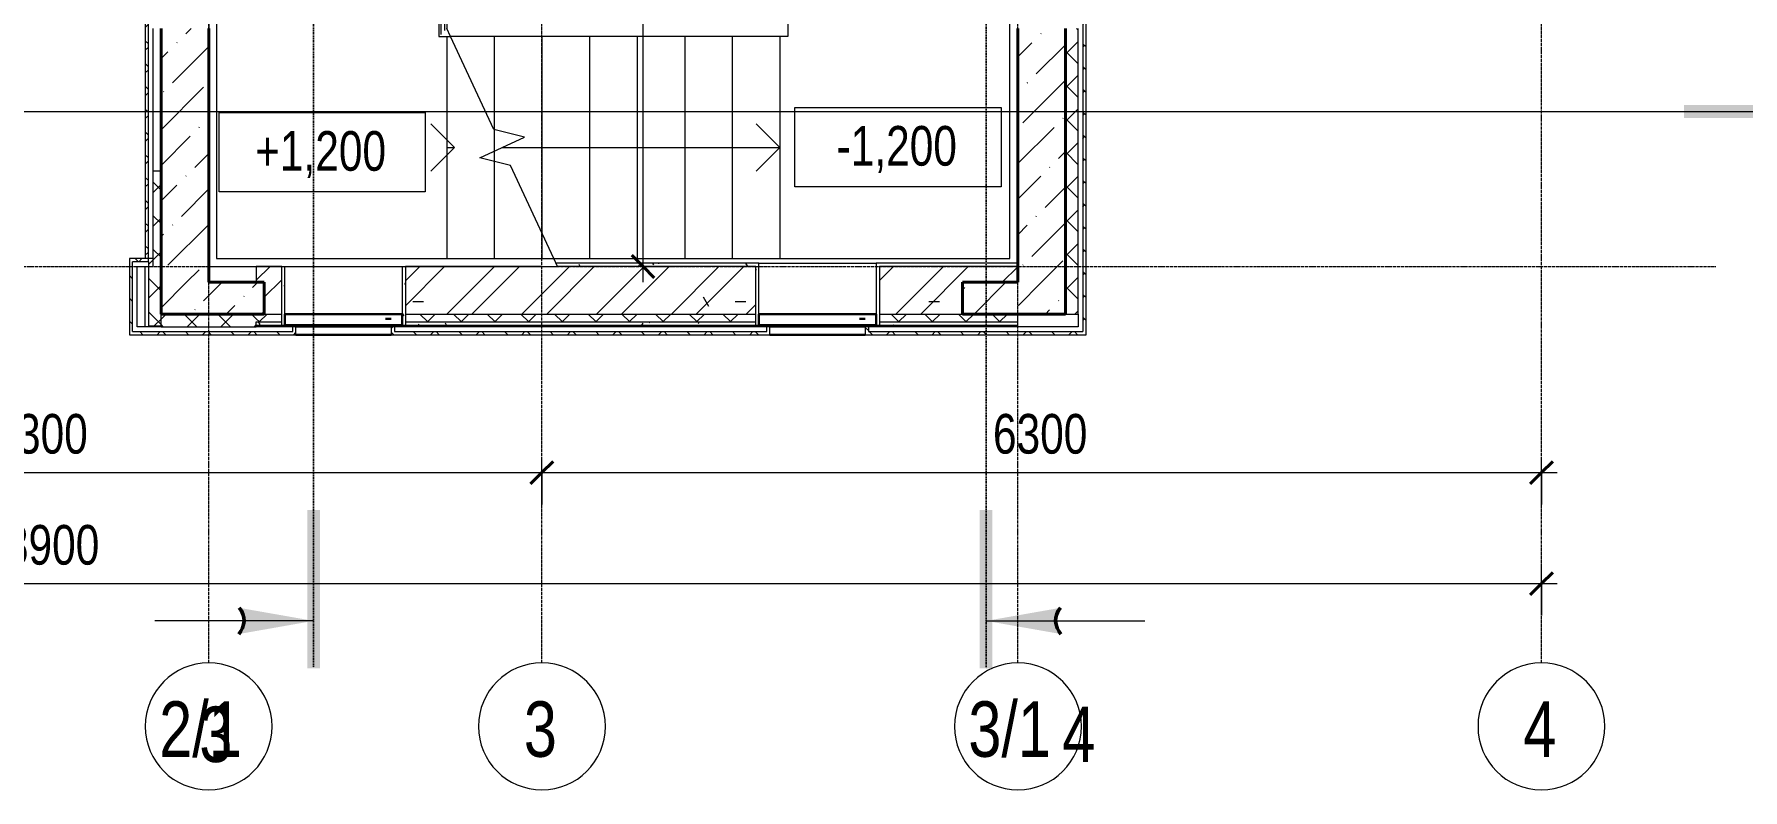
# Model space of a CAD drawing. Header units: millimetres. Extents: x -4800 to 3395395, y -34112 to 4253698.
# Drawn here: x 40102 to 50871, y -10800 to -6035 of the extents above; entities that cross this region are included whole.
import ezdxf

# ---------------------------------------------------------------- set-up
doc = ezdxf.new("R2010")
doc.units = ezdxf.units.MM
for name, pattern in [('ADSK_Линия разреза', [20, 0, -10, 0, -10]), ('ADSK_Линия сетки', [25, 20, -2.5, 0, -2.5]), ('ADSK_Невидимые', [5, 3, -2])]:
    doc.linetypes.add(name, pattern=pattern)
for name, color, linetype, lineweight in [('_ Окна', 7, 'Continuous', 30), ('Аннотация', 7, 'Continuous', 20), ('Лестницы', 7, 'Continuous', 18), ('Ограждение', 7, 'Continuous', 18), ('Окна', 7, 'Continuous', 18), ('Оси', 7, 'Continuous', 9), ('Отметки', 7, 'Continuous', 9), ('Размеры', 7, 'Continuous', 9), ('Размеры-100', 7, 'Continuous', 9), ('Разрезы', 7, 'Continuous', 9), ('Стены', 7, 'Continuous', 18), ('Стены наружные', 7, 'Continuous', 18), ('Стены несущие', 7, 'Continuous', 40), ('Стены отделка', 7, 'Continuous', 40), ('Стены перегородки', 7, 'Continuous', 40), ('Стены штриховка', 7, 'Continuous', 40), ('Стрелки вверх', 7, 'Continuous', 18)]:
    doc.layers.add(name, color=color, linetype=linetype, lineweight=lineweight)
doc.styles.add('Century Gothic', font='GOTHIC.TTF', dxfattribs={"width": 0.8, "height": 350})
doc.styles.add('Century Gothic_1', font='GOTHIC.TTF', dxfattribs={"width": 0.8, "height": 250})
doc.dimstyles.new('SK_Основной_2_5', dxfattribs={"dimscale": 304.8, "dimtxt": 261.042067, "dimasz": 0.463911, "dimexe": 0.328084, "dimexo": 0.984252, "dimgap": 0.164042, "dimtad": 1, "dimdec": 3, "dimrnd": 0.001, "dimdsep": 46, "dimtxsty": 'Century Gothic_1', "dimblk1": 'OBLIQUE', "dimblk2": 'OBLIQUE', "dimsah": 1, "dimcen": 0.09, "dimdle": 0.328084, "dimazin": 2, "dimtfac": 1, "dimtdec": 4, "dimtix": 1, "dimtmove": 0, "dimatfit": 3, "dimfxl": 1, "dimtvp": 1, "dimtolj": 1, "dimtzin": 0, "dimlwd": 20, "dimlwe": 20, "dimarcsym": 2})
pattern_1 = [(45, (30702.1, 0), (84.1895, 308.696), [396.875, -79.375, 3.353, -76.022])]
pattern_2 = [(45, (30702.1, 0), (-106.066, 106.066), []), (135, (30702.1, 0), (-106.066, -106.066), [])]
pattern_3 = [(45, (30702.1, 0), (0, 143.6841), [304.8, -101.6]), (135, (30773.95, 71.84), (1e-14, 143.6841), [304.8, -101.6])]
pattern_4 = [(0, (30702.1, 0), (406.4, 101.6), [33.528, -271.272, 33.528, -271.272, -1625.6]), (0, (30702.1, 0), (406.4, 101.6), [-609.6, 33.528, -576.072, 33.528, -271.272, -711.2]), (0, (30702.1, 0), (406.4, 101.6), [-1524, 33.528, -169.672, 33.528, -474.472]), (120, (30854.5, 50.8), (-291.1882, 301.1527), [33.528, -271.272, 33.528, -271.272, -1625.6]), (120, (30854.5, 50.8), (-291.1882, 301.1527), [-609.6, 33.528, -576.072, 33.528, -271.272, -711.2]), (120, (30854.5, 50.8), (-291.1882, 301.1527), [-1524, 33.528, -169.672, 33.528, -474.472]), (240, (30905.3, 254), (-115.2118, -402.7527), [33.528, -271.272, 33.528, -271.272, -1625.6]), (240, (30905.3, 254), (-115.2118, -402.7527), [-609.6, 33.528, -576.072, 33.528, -271.272, -711.2]), (240, (30905.3, 254), (-115.2118, -402.7527), [-1524, 33.528, -169.672, 33.528, -474.472])]

# ---------------------------------------------------------------- blocks, each defined once
blk = doc.blocks.new('AC_Окно_1Створка - 700х1760h-1058432-ПД_КР_О_ПЭ_01 Этаж')
at = {"layer": '_ Окна', "color": 5, "true_color": 0x0000ff}
for p, q in [((-408.1, 195), (331.9, 195)), ((-408.1, 195), (-408.1, 125)), ((-408.1, 195), (-373.1, 195)), ((-408.1, 125), (331.9, 125)), ((-408.1, 125), (-373.1, 125)), ((-388.1, 195), (-308.1, 195)), ((-388.1, 195), (311.9, 195)), ((-308.1, 125), (-388.1, 125)), ((-388.1, 125), (311.9, 125)), ((311.9, 195), (231.9, 195)), ((231.9, 125), (311.9, 125)), ((331.9, 195), (296.9, 195)), ((331.9, 125), (296.9, 125)), ((331.9, 195), (331.9, 125))]:
    blk.add_line(p, q, dxfattribs=at)
blk = doc.blocks.new('AC_Окно_1Створка - 700х2960h-1057854-ПД_КР_О_ПЭ_01 Этаж')
at = {"layer": '_ Окна', "color": 5, "true_color": 0x0000ff}
for p, q in [((-408.1, 195), (331.9, 195)), ((-408.1, 195), (-408.1, 125)), ((-408.1, 195), (-373.1, 195)), ((-408.1, 125), (331.9, 125)), ((-408.1, 125), (-373.1, 125)), ((-388.1, 195), (-308.1, 195)), ((-388.1, 195), (311.9, 195)), ((-308.1, 125), (-388.1, 125)), ((-388.1, 125), (311.9, 125)), ((311.9, 195), (231.9, 195)), ((231.9, 125), (311.9, 125)), ((331.9, 195), (296.9, 195)), ((331.9, 125), (296.9, 125)), ((331.9, 195), (331.9, 125))]:
    blk.add_line(p, q, dxfattribs=at)
blk = doc.blocks.new('SK_Окно_Отделка - 20-909405-ПД_КР_О_ПЭ_01 Этаж')
at = {"layer": '_ Окна', "color": 5, "true_color": 0x0000ff}
for p, q in [((-338.1, 25), (261.9, 25)), ((-338.1, 25), (-303.1, 25)), ((261.9, 25), (226.9, 25)), ((-338.1, -75), (-303.1, -75))]:
    blk.add_line(p, q, dxfattribs=at)
at = {"layer": 'Окна', "linetype": 'ADSK_Невидимые'}
blk.add_line((-338.1, 25), (261.9, 25), dxfattribs=at)
blk = doc.blocks.new('SK_Окно_Отделка - 20-909402-ПД_КР_О_ПЭ_01 Этаж')
at = {"layer": '_ Окна', "color": 5, "true_color": 0x0000ff}
for p, q in [((-338.1, 25), (261.9, 25)), ((-338.1, 25), (-303.1, 25)), ((261.9, 25), (226.9, 25)), ((-338.1, -75), (-303.1, -75))]:
    blk.add_line(p, q, dxfattribs=at)
at = {"layer": 'Окна', "linetype": 'ADSK_Невидимые'}
blk.add_line((-338.1, 25), (261.9, 25), dxfattribs=at)
blk = doc.blocks.new('Ограждение - Ограждение-1145488-ПД_КР_О_ПЭ_01 Этаж')
at = {"layer": 'Ограждение'}
for p, q in [((10520, -3900), (10550, -3900)), ((10550, -3900), (10550, -6000)), ((10500, -4300), (10500, -6000)), ((10500, -6000), (10500, -7500)), ((10550, -6000), (10550, -7450)), ((10500, -7500), (11700, -7500)), ((10550, -7450), (11700, -7450)), ((11700, -7450), (12000, -7450)), ((11700, -7500), (12000, -7500)), ((12000, -7450), (12676, -7450)), ((12000, -7500), (12699, -7500)), ((12699, -7500), (12676, -7450)), ((12699, -7500), (12676, -7450)), ((12699, -7500), (12676, -7450)), ((12699, -7500), (12676, -7450))]:
    blk.add_line(p, q, dxfattribs=at)
blk = doc.blocks.new('Ограждение - Ограждение-1145492-ПД_КР_О_ПЭ_01 Этаж')
at = {"layer": 'Ограждение'}
for p, q in [((11950, -3850), (11950, -3900)), ((13960, -3850), (11950, -3850)), ((11950, -3900), (11950, -6050)), ((11962, -3900), (11962, -6038)), ((11962, -3900), (11962, -6038)), ((11962, -3900), (11962, -6038)), ((11987, -3900), (11987, -6013)), ((11987, -3900), (11987, -6013)), ((11987, -3900), (11987, -6013)), ((12000, -3900), (12000, -6000)), ((12000, -3900), (12000, -3900)), ((13960, -3900), (12000, -3900)), ((12024, -6050), (12000, -6000)), ((12024, -6050), (12000, -6000)), ((12024, -6050), (12000, -6000)), ((12024, -6050), (12000, -6000)), ((12000, -6000), (12000, -6000)), ((11950, -6050), (12024, -6050))]:
    blk.add_line(p, q, dxfattribs=at)
blk = doc.blocks.new('Ограждение - 25-1145417-ПД_КР_О_ПЭ_01 Этаж')
at = {"layer": 'Ограждение'}
for p, q in [((-5.4, 12.5), (12.5, 12.5)), ((12.5, 12.5), (12.5, 11.6))]:
    blk.add_line(p, q, dxfattribs=at)
at = {"layer": 'Ограждение', "lineweight": 30}
blk.add_line((12.5, 11.6), (-5.4, 11.6), dxfattribs=at)
blk = doc.blocks.new('Ограждение - Ограждение-1145531-ПД_КР_О_ПЭ_01 Этаж')
at = {"layer": 'Ограждение'}
for p, q in [((14150, -2450), (14150, -3900)), ((15550, -2450), (14150, -2450)), ((15580, -2400), (14400, -2400)), ((15550, -3900), (15550, -2450)), ((14100, -2500), (14100, -3800)), ((15600, -3900), (15600, -2600)), ((14150, -3900), (14150, -6050)), ((15550, -6000), (15550, -3900)), ((15550, -6300), (15550, -6000)), ((15600, -6300), (15600, -6000)), ((14150, -6050), (12024, -6050)), ((15550, -7450), (15550, -6300)), ((15600, -7480), (15600, -6300)), ((12676, -7450), (14100, -7450)), ((14100, -7450), (15550, -7450))]:
    blk.add_line(p, q, dxfattribs=at)
at = {"rotation": 180}
blk.add_blockref('Ограждение - 25-1145417-ПД_КР_О_ПЭ_01 Этаж', (15575, -4950), dxfattribs=at)
blk = doc.blocks.new('Ось сетки - Круг_Ø8 мм-6577-ПД_КР_О_ПЭ_01 Этаж')
at = {"layer": 'Оси', "lineweight": 20}
for start, end in [(360, 180), (180, 360)]:
    blk.add_arc((0, 0), 4, start, end, dxfattribs=at)
blk = doc.blocks.new('Разрез - Номер вида сзади_3_5 мм-64069-ПД_КР_О_ПЭ_01 Этаж')
at = {"layer": 'Разрезы'}
blk.add_hatch(color=256, dxfattribs=at).paths.add_polyline_path([(10, 0.4), (10, -0.4), (0, -0.4), (0, 0.4)], flags=0)
h = blk.add_hatch(color=256, dxfattribs=at)
edge = h.paths.add_edge_path(flags=0)
edge.add_line((2.17, -4.71), (3, 0))
edge.add_line((3, 0), (3.82, -4.67))
edge.add_arc((3.02, -5.62), 1.24, 49.4419, 133.142)
at = {"layer": 'Разрезы', "lineweight": 20}
blk.add_line((3, 0), (3, -10), dxfattribs=at)
at = {"layer": 'Разрезы', "lineweight": 50}
blk.add_arc((3.02, -5.62), 1.24, 49.4419, 133.142, dxfattribs=at)
blk = doc.blocks.new('Разрез - Номер вида спереди_3_5 мм-64067-ПД_КР_О_ПЭ_01 Этаж')
at = {"layer": 'Разрезы'}
blk.add_hatch(color=256, dxfattribs=at).paths.add_polyline_path([(10, 0.4), (10, -0.4), (0, -0.4), (0, 0.4)], flags=0)
h = blk.add_hatch(color=256, dxfattribs=at)
edge = h.paths.add_edge_path(flags=0)
edge.add_line((2.17, -4.71), (3, 0))
edge.add_line((3, 0), (3.82, -4.67))
edge.add_arc((3.02, -5.62), 1.24, 49.4419, 133.142)
at = {"layer": 'Разрезы', "lineweight": 20}
blk.add_line((3, 0), (3, -10), dxfattribs=at)
at = {"layer": 'Разрезы', "lineweight": 50}
blk.add_arc((3.02, -5.62), 1.24, 49.4419, 133.142, dxfattribs=at)
blk = doc.blocks.new('DIMBLOCK28-ПД_КР_О_ПЭ_01 Этаж')
at = {"layer": 'Размеры-100', "lineweight": 20, "transparency": 16777216}
for p, q in [((37002, -9000), (37002, -8700)), ((43302, -9000), (43302, -8700)), ((37002, -8800), (43302, -8800)), ((37002, -8800), (37002, -9000)), ((43302, -8800), (43302, -9000))]:
    blk.add_line(p, q, dxfattribs=at)
at = {"layer": 'Размеры-100', "lineweight": 40, "transparency": 16777216}
for p, q in [((37002, -8800), (36931, -8871)), ((37002, -8800), (37073, -8729)), ((43302, -8800), (43231, -8871)), ((43302, -8800), (43373, -8729))]:
    blk.add_line(p, q, dxfattribs=at)
at = {"layer": 'Размеры-100', "color": 0, "lineweight": 20, "transparency": 16777216, "insert": (39845, -8430), "char_height": 250, "width": 735.89, "attachment_point": 1, "line_spacing_factor": 0.984502, "style": 'Century Gothic_1'}
blk.add_mtext('6300', dxfattribs=at)
blk = doc.blocks.new('_Oblique')
at = {"color": 0, "linetype": 'ByBlock', "lineweight": -2}
blk.add_line((-0.5, -0.5), (0.5, 0.5), dxfattribs=at)
blk = doc.blocks.new('DIMBLOCK29-ПД_КР_О_ПЭ_01 Этаж')
at = {"layer": 'Размеры-100', "lineweight": 20, "transparency": 16777216}
for p, q in [((43302, -9000), (43302, -8700)), ((49602, -9000), (49602, -8700)), ((43302, -8800), (49702, -8800)), ((43302, -8800), (43302, -9000)), ((49602, -8800), (49602, -9000))]:
    blk.add_line(p, q, dxfattribs=at)
at = {"layer": 'Размеры-100', "lineweight": 40, "transparency": 16777216}
for p, q in [((43302, -8800), (43231, -8871)), ((43302, -8800), (43373, -8729)), ((49602, -8800), (49531, -8871)), ((49602, -8800), (49673, -8729))]:
    blk.add_line(p, q, dxfattribs=at)
at = {"layer": 'Размеры-100', "color": 0, "lineweight": 20, "transparency": 16777216, "insert": (46145, -8430), "char_height": 250, "width": 735.89, "attachment_point": 1, "line_spacing_factor": 0.984502, "style": 'Century Gothic_1'}
blk.add_mtext('6300', dxfattribs=at)
blk = doc.blocks.new('DIMBLOCK30-ПД_КР_О_ПЭ_01 Этаж')
at = {"layer": 'Размеры-100', "lineweight": 20, "transparency": 16777216}
for p, q in [((30702, -9700), (30702, -9400)), ((49602, -9700), (49602, -9400)), ((30602, -9500), (49702, -9500)), ((30702, -9500), (30702, -9700)), ((49602, -9500), (49602, -9700))]:
    blk.add_line(p, q, dxfattribs=at)
at = {"layer": 'Размеры-100', "lineweight": 40, "transparency": 16777216}
for p, q in [((30702, -9500), (30773, -9429)), ((49602, -9500), (49673, -9429)), ((30702, -9500), (30631, -9571)), ((49602, -9500), (49531, -9571))]:
    blk.add_line(p, q, dxfattribs=at)
at = {"layer": 'Размеры-100', "color": 0, "lineweight": 20, "transparency": 16777216, "insert": (39769, -9130), "char_height": 250, "width": 919.86, "attachment_point": 1, "line_spacing_factor": 0.984502, "style": 'Century Gothic_1'}
blk.add_mtext('18900', dxfattribs=at)
blk = doc.blocks.new('Высотные отметки - Рамка-5093-ПД_КР_О_ПЭ_01 Этаж')
at = {"layer": 'Аннотация'}
for p, q in [((-6.5, 0), (-6.5, 5)), ((-6.5, 5), (6.5, 5)), ((6.5, 5), (6.5, 0)), ((6.5, 0), (-6.5, 0))]:
    blk.add_line(p, q, dxfattribs=at)
blk = doc.blocks.new('DIMBLOCK42-ПД_КР_О_ПЭ_01 Этаж')
at = {"layer": 'Размеры-100', "lineweight": 40, "transparency": 16777216}
for p, q in [((43940, -2420), (43869, -2349)), ((43940, -2420), (44010, -2491)), ((43940, -7500), (43869, -7429)), ((43940, -7500), (44010, -7571))]:
    blk.add_line(p, q, dxfattribs=at)
at = {"layer": 'Размеры-100', "lineweight": 20, "transparency": 16777216}
for p, q in [((43940, -7600), (43940, -2320)), ((44140, -2420), (43840, -2420)), ((43940, -2420), (44140, -2420)), ((44140, -7500), (43840, -7500)), ((43940, -7500), (44140, -7500))]:
    blk.add_line(p, q, dxfattribs=at)
at = {"layer": 'Размеры-100', "color": 0, "lineweight": 20, "transparency": 16777216, "insert": (43569, -5267), "char_height": 250, "width": 735.89, "attachment_point": 1, "rotation": 90, "line_spacing_factor": 0.984502, "style": 'Century Gothic_1'}
blk.add_mtext('5080', dxfattribs=at)

msp = doc.modelspace()

# ---------------------------------------------------------------- hatches: boundary and pattern name
at = {"layer": 'Стены штриховка', "lineweight": 9}
h = msp.add_hatch(dxfattribs=at)
h.set_pattern_fill('FP_9', color=256, style=0, pattern_type=2)
h.set_pattern_definition(pattern_3)
h.paths.add_polyline_path([(40822.1044, -7450), (40822.1044, -3750), (40802.1044, -3750), (40802.1044, -7450)], flags=0)
h = msp.add_hatch(dxfattribs=at)
h.set_pattern_fill('FP_9', color=256, style=0, pattern_type=2)
h.set_pattern_definition(pattern_3)
h.paths.add_polyline_path([(46712.1044, -7910), (46732.1044, -7910), (46732.1044, -5000), (46682.1044, -5000), (46682.1044, -5020), (46712.1044, -5020), (46712.1044, -7880)], flags=0)
h = msp.add_hatch(dxfattribs=at)
h.set_pattern_fill('FP_8', color=256, style=0, pattern_type=2)
h.set_pattern_definition(pattern_1)
h.paths.add_polyline_path([(41076.5902, -7600), (41202.1044, -7600), (41202.1044, -6000), (40902.1044, -6000), (40902.1044, -7600)], flags=0)
h = msp.add_hatch(dxfattribs=at)
h.set_pattern_fill('FP_8', color=256, style=0, pattern_type=2)
h.set_pattern_definition(pattern_1)
h.paths.add_polyline_path([(46602.1044, -7600), (46602.1044, -6000), (46302.1044, -6000), (46302.1044, -7600)], flags=0)
h = msp.add_hatch(dxfattribs=at)
h.set_pattern_fill('FP_5', color=256, style=0, pattern_type=2)
h.set_pattern_definition(pattern_2)
h.paths.add_polyline_path([(46682.1044, -7800), (46682.1044, -6000), (46602.1044, -6000), (46602.1044, -7800), (46670.7179, -7800)], flags=0)
h = msp.add_hatch(dxfattribs=at)
h.set_pattern_fill('FP_5', color=256, style=0, pattern_type=2)
h.set_pattern_definition(pattern_2)
h.paths.add_polyline_path([(40822.1044, -7875), (40902.1044, -7875), (40902.1044, -6900), (40852.1044, -6900), (40852.1044, -7450), (40822.1044, -7450)], flags=0)
h = msp.add_hatch(dxfattribs=at)
h.set_pattern_fill('FP_9', color=256, style=0, pattern_type=2)
h.set_pattern_definition(pattern_3)
h.paths.add_polyline_path([(40822.1044, -7470), (40822.1044, -7450), (40702.1044, -7450), (40702.1044, -7470), (40722.1044, -7470)], flags=0)
h = msp.add_hatch(dxfattribs=at)
h.set_pattern_fill('FP_9', color=256, style=0, pattern_type=2)
h.set_pattern_definition(pattern_3)
h.paths.add_polyline_path([(40722.1044, -7930), (40722.1044, -7470), (40702.1044, -7470), (40702.1044, -7930)], flags=0)
h = msp.add_hatch(dxfattribs=at)
h.set_pattern_fill('FP_7', color=256, style=0, pattern_type=2)
h.set_pattern_definition([(0, (30702.1, 0), (1625.6, 406.4), [67.056, -1152.144, 67.056, -1152.144, -6502.4]), (0, (30702.1, 0), (1625.6, 406.4), [-2438.4, 67.056, -2371.344, 67.056, -1152.144, -2844.8]), (0, (30702.1, 0), (1625.6, 406.4), [-6096, 67.056, -745.744, 67.056, -1964.944]), (120, (31311.7, 203.2), (-1164.753, 1204.611), [67.056, -1152.144, 67.056, -1152.144, -6502.4]), (120, (31311.7, 203.2), (-1164.753, 1204.611), [-2438.4, 67.056, -2371.344, 67.056, -1152.144, -2844.8]), (120, (31311.7, 203.2), (-1164.753, 1204.611), [-6096, 67.056, -745.744, 67.056, -1964.944]), (240, (31514.9, 1016), (-460.847, -1611.011), [67.056, -1152.144, 67.056, -1152.144, -6502.4]), (240, (31514.9, 1016), (-460.847, -1611.011), [-2438.4, 67.056, -2371.344, 67.056, -1152.144, -2844.8]), (240, (31514.9, 1016), (-460.847, -1611.011), [-6096, 67.056, -745.744, 67.056, -1964.944])])
h.paths.add_polyline_path([(41552.1044, -7800), (41662.1044, -7800), (41662.1044, -7500), (41502.1044, -7500), (41502.1044, -7600), (41552.1044, -7600)], flags=0)
h.paths.add_polyline_path([(42442.1044, -7800), (44649.6044, -7800), (44649.6044, -7500), (42442.1044, -7500), (42442.1044, -7548.9532)], flags=0)
h.paths.add_polyline_path([(45952.1044, -7800), (45952.1044, -7600), (46302.1044, -7600), (46302.1044, -7500), (45429.6044, -7500), (45429.6044, -7800), (45551.8924, -7800)], flags=0)
h = msp.add_hatch(dxfattribs=at)
h.set_pattern_fill('FP_3', color=256, style=0, pattern_type=2)
h.set_pattern_definition([(45, (30702.1, 0), (-235.732, 235.732), []), (45, (30859.26, 0), (-235.732, 235.732), [])])
h.paths.add_polyline_path([(41552.1044, -7800), (41662.1044, -7800), (41662.1044, -7500), (41502.1044, -7500), (41502.1044, -7600), (41552.1044, -7600)], flags=0)
h.paths.add_polyline_path([(42442.1044, -7800), (44649.6044, -7800), (44649.6044, -7500), (42442.1044, -7500), (42442.1044, -7548.9532)], flags=0)
h.paths.add_polyline_path([(45952.1044, -7800), (45952.1044, -7600), (46302.1044, -7600), (46302.1044, -7500), (45429.6044, -7500), (45429.6044, -7800), (45551.8924, -7800)], flags=0)
h = msp.add_hatch(dxfattribs=at)
h.set_pattern_fill('FP_6', color=256, style=0, pattern_type=2)
h.set_pattern_definition(pattern_4)
h.paths.add_polyline_path([(41682.1044, -7870), (41682.1044, -7499.6), (41662.1044, -7500), (41662.1044, -7870)], flags=0)
h.paths.add_polyline_path([(42422.1044, -7870), (42442.1044, -7870), (42442.1044, -7500), (42422.1044, -7499.6), (42422.1044, -7548.9532)], flags=0)
h.paths.add_polyline_path([(44669.6044, -7870), (44669.6044, -7480), (43392.2397, -7480), (43401.5658, -7500), (44649.6044, -7500), (44649.6044, -7870)], flags=0)
h.paths.add_polyline_path([(45429.6044, -7870), (45429.6044, -7500), (46302.1044, -7500), (46302.1044, -7480), (45409.6044, -7480), (45409.6044, -7870)], flags=0)
h = msp.add_hatch(dxfattribs=at)
h.set_pattern_fill('FP_8', color=256, style=0, pattern_type=2)
h.set_pattern_definition(pattern_1)
h.paths.add_polyline_path([(41449.5321, -7800), (41552.1044, -7800), (41552.1044, -7600), (40902.1044, -7600), (40902.1044, -7800), (41076.5902, -7800)], flags=0)
h = msp.add_hatch(dxfattribs=at)
h.set_pattern_fill('FP_8', color=256, style=0, pattern_type=2)
h.set_pattern_definition(pattern_1)
h.paths.add_polyline_path([(46602.1044, -7800), (46602.1044, -7600), (45952.1044, -7600), (45952.1044, -7800), (46302.1044, -7800)], flags=0)
h = msp.add_hatch(dxfattribs=at)
h.set_pattern_fill('FP_5', color=256, style=0, pattern_type=2)
h.set_pattern_definition(pattern_2)
h.paths.add_polyline_path([(41449.5321, -7880), (41502.1044, -7880), (41502.1044, -7800), (40902.1044, -7800), (40902.1044, -7880), (41076.5902, -7880)], flags=0)
h = msp.add_hatch(dxfattribs=at)
h.set_pattern_fill('FP_5', color=256, style=0, pattern_type=2)
h.set_pattern_definition(pattern_2)
h.paths.add_polyline_path([(44060.125, -7850), (44649.6044, -7850), (44649.6044, -7800), (42442.1044, -7800), (42442.1044, -7850), (43314.2413, -7850)], flags=0)
h.paths.add_polyline_path([(41662.1044, -7850), (41662.1044, -7800), (41502.1044, -7800), (41502.1044, -7850)], flags=0)
h.paths.add_polyline_path([(45429.6044, -7850), (46302.1044, -7850), (46302.1044, -7800), (45429.6044, -7800)], flags=0)
h = msp.add_hatch(dxfattribs=at)
h.set_pattern_fill('FP_6', color=256, style=0, pattern_type=2)
h.set_pattern_definition(pattern_4)
h.paths.add_polyline_path([(42442.1044, -7870), (44649.6044, -7870), (44649.6044, -7850), (42442.1044, -7850)], flags=0)
h.paths.add_polyline_path([(41502.1044, -7870), (41662.1044, -7870), (41662.1044, -7850), (41502.1044, -7850)], flags=0)
h.paths.add_polyline_path([(46302.1044, -7870), (46302.1044, -7850), (45429.6044, -7850), (45429.6044, -7870), (46297.776, -7870)], flags=0)
h = msp.add_hatch(dxfattribs=at)
h.set_pattern_fill('FP_9', color=256, style=0, pattern_type=2)
h.set_pattern_definition(pattern_3)
h.paths.add_polyline_path([(45551.8924, -7930), (46732.1044, -7930), (46732.1044, -7910), (45359.6044, -7910), (45359.6044, -7880), (45339.6044, -7880), (45339.6044, -7930)], flags=0)
h.paths.add_polyline_path([(41076.5902, -7930), (41752.1044, -7930), (41752.1044, -7880), (41732.1044, -7880), (41732.1044, -7910), (40722.1044, -7910), (40722.1044, -7930), (40752.1044, -7930)], flags=0)
h.paths.add_polyline_path([(42352.1044, -7930), (44739.6044, -7930), (44739.6044, -7880), (44719.6044, -7880), (44719.6044, -7910), (42372.1044, -7910), (42372.1044, -7880), (42352.1044, -7880), (42352.1044, -7917.5105)], flags=0)

# ---------------------------------------------------------------- linework, layer by layer
at = {"layer": 'Лестницы'}
for p, q in [((42702.1044, -6050.4), (42702.1044, -7449.6)), ((42702.1044, -6050.4), (42702.1044, -7449.6)), ((42999.0078, -6636.7115), (42725.6063, -6050.4)), ((43002.1044, -6050.4), (43002.1044, -6637.4641)), ((43002.1044, -6050.4), (43002.1044, -6637.4641)), ((43302.1044, -6050.4), (43302.1044, -7286.7042)), ((43302.1044, -6050.4), (43302.1044, -7286.7042)), ((43602.1044, -6050.4), (43602.1044, -7449.6)), ((43602.1044, -6050.4), (43602.1044, -7449.6)), ((43902.1044, -6050.4), (43902.1044, -7449.6)), ((43902.1044, -6050.4), (43902.1044, -7449.6)), ((44202.1044, -6050.4), (44202.1044, -7449.6)), ((44202.1044, -6050.4), (44202.1044, -7449.6)), ((44502.1044, -6050.4), (44502.1044, -7449.6)), ((44502.1044, -6050.4), (44502.1044, -7449.6)), ((44802.1044, -6050.4), (44802.1044, -7449.6)), ((44802.1044, -6050.4), (44802.1044, -7449.6)), ((43193.4457, -6683.9659), (42999.0078, -6636.7115)), ((43002.1044, -6637.4641), (43002.1044, -6773.1898)), ((43002.1044, -6637.4641), (43002.1044, -6773.1898)), ((42910.2245, -6816.0341), (43193.4457, -6683.9659)), ((43002.1044, -6773.1898), (43002.1044, -6838.3637)), ((43002.1044, -6773.1898), (43002.1044, -6838.3637)), ((43104.6624, -6863.2885), (42910.2245, -6816.0341)), ((43002.1044, -6838.3637), (43002.1044, -7449.6)), ((43002.1044, -6838.3637), (43002.1044, -7449.6)), ((43378.0639, -7449.6), (43104.6624, -6863.2885)), ((43302.1044, -7286.7042), (43302.1044, -7449.6)), ((43302.1044, -7286.7042), (43302.1044, -7449.6)), ((41202.1044, -7500), (41502.1044, -7500)), ((43002.1044, -7500), (43302.1044, -7500)), ((43302.1044, -7500), (43401.5658, -7500))]:
    msp.add_line(p, q, dxfattribs=at)
at = {"layer": 'Оси', "linetype": 'ADSK_Линия сетки'}
for p, q in [((41202.1044, -10000), (41202.1044, 23000)), ((43302.1044, -10000), (43302.1044, 23000)), ((46302.1044, -10000), (46302.1044, 23000)), ((49602.1044, -10000), (49602.1044, 23000)), ((26702.1044, -7500), (50702.1044, -7500))]:
    msp.add_line(p, q, dxfattribs=at)
at = {"layer": 'Разрезы', "linetype": 'ADSK_Линия разреза'}
for p, q in [((46102.1044, 23004.5573), (46102.1044, -10034.6649)), ((41862.8088, 2999.6347), (41862.8088, -10034.6649)), ((37591.946, -6522.8749), (51500.7461, -6522.8749))]:
    msp.add_line(p, q, dxfattribs=at)
at = {"layer": 'Стены'}
for p, q in [((41752.1044, -7880), (42352.1044, -7880)), ((42352.1044, -7930), (41752.1044, -7930)), ((44739.6044, -7880), (45339.6044, -7880)), ((45339.6044, -7930), (44739.6044, -7930))]:
    msp.add_line(p, q, dxfattribs=at)
at = {"layer": 'Стены наружные'}
for p, q in [((40802.1044, -7880), (40802.1044, -7500)), ((44669.6044, -7480), (45409.6044, -7480)), ((42422.1044, -7870), (41682.1044, -7870)), ((45409.6044, -7870), (44669.6044, -7870))]:
    msp.add_line(p, q, dxfattribs=at)
at = {"layer": 'Стены несущие'}
for p, q in [((40902.1044, -6000), (40902.1044, -7800)), ((41202.1044, -7600), (41202.1044, -6000)), ((46302.1044, -6000), (46302.1044, -7600)), ((46602.1044, -7800), (46602.1044, -6000)), ((41552.1044, -7600), (41202.1044, -7600)), ((41552.1044, -7800), (41552.1044, -7600)), ((45952.1044, -7800), (45952.1044, -7600)), ((45952.1044, -7600), (46302.1044, -7600)), ((40902.1044, -7800), (41552.1044, -7800)), ((45952.1044, -7800), (46602.1044, -7800))]:
    msp.add_line(p, q, dxfattribs=at)
at = {"layer": 'Стены отделка', "color": 8, "lineweight": 18, "true_color": 0x808080}
for p, q in [((40802.1044, -1940), (40802.1044, -7450)), ((46732.1044, -7930), (46732.1044, -3860)), ((40702.1044, -7450), (40702.1044, -7930)), ((40802.1044, -7450), (40702.1044, -7450)), ((40702.1044, -7930), (41752.1044, -7930)), ((41502.1044, -7870), (41662.1044, -7870)), ((41752.1044, -7930), (41752.1044, -7880)), ((42352.1044, -7880), (42352.1044, -7930)), ((42352.1044, -7930), (44739.6044, -7930)), ((42442.1044, -7870), (44649.6044, -7870)), ((44739.6044, -7930), (44739.6044, -7880)), ((45339.6044, -7880), (45339.6044, -7930)), ((45339.6044, -7930), (46732.1044, -7930)), ((45429.6044, -7870), (46302.1044, -7870))]:
    msp.add_line(p, q, dxfattribs=at)
at = {"layer": 'Стены отделка', "lineweight": 18}
for p, q in [((40852.1044, -6900), (40852.1044, -6000)), ((40902.1044, -6900), (40852.1044, -6900)), ((40752.1044, -7880), (40752.1044, -7500)), ((40752.1044, -7500), (40852.1044, -7500)), ((40822.1044, -7470), (40822.1044, -7875)), ((40852.1044, -7500), (40852.1044, -7470)), ((40902.1044, -7880), (40902.1044, -7800)), ((41662.1044, -7870), (41662.1044, -7800)), ((42442.1044, -7800), (42442.1044, -7870)), ((44649.6044, -7870), (44649.6044, -7800)), ((45429.6044, -7800), (45429.6044, -7870)), ((46302.1044, -7870), (46302.1044, -7800)), ((46602.1044, -7800), (46682.1044, -7800)), ((46682.1044, -7800), (46682.1044, -7880)), ((40902.1044, -7880), (40752.1044, -7880)), ((40822.1044, -7875), (40902.1044, -7875)), ((41502.1044, -7880), (41502.1044, -7870)), ((41752.1044, -7880), (41502.1044, -7880)), ((44739.6044, -7880), (42352.1044, -7880)), ((46682.1044, -7880), (45339.6044, -7880))]:
    msp.add_line(p, q, dxfattribs=at)
at = {"layer": 'Стены отделка', "color": 8, "lineweight": 9, "true_color": 0x808080}
for p, q in [((41682.1044, -7870), (41682.1044, -7499.6)), ((42422.1044, -7499.6), (42422.1044, -7870)), ((44669.6044, -7480), (43392.2397, -7480)), ((44669.6044, -7870), (44669.6044, -7480)), ((46302.1044, -7480), (45409.6044, -7480)), ((45409.6044, -7480), (45409.6044, -7870)), ((41662.1044, -7870), (41682.1044, -7870)), ((42422.1044, -7870), (42442.1044, -7870)), ((44649.6044, -7870), (44669.6044, -7870)), ((45409.6044, -7870), (45429.6044, -7870))]:
    msp.add_line(p, q, dxfattribs=at)
at = {"layer": 'Стены перегородки', "lineweight": 18}
for p, q in [((41502.1044, -7500), (41502.1044, -7600)), ((41662.1044, -7500), (41502.1044, -7500)), ((41662.1044, -7800), (41662.1044, -7500)), ((43302.1044, -7500), (42442.1044, -7500)), ((42442.1044, -7500), (42442.1044, -7800)), ((44649.6044, -7500), (43401.5658, -7500)), ((44649.6044, -7800), (44649.6044, -7500)), ((45429.6044, -7500), (45429.6044, -7800)), ((46302.1044, -7500), (45429.6044, -7500))]:
    msp.add_line(p, q, dxfattribs=at)
at = {"layer": 'Стены штриховка', "lineweight": 18}
for p, q in [((40822.1044, -7470), (40822.1044, -1940)), ((46712.1044, -5020), (46712.1044, -7910)), ((46682.1044, -7800), (46682.1044, -6000)), ((40852.1044, -7470), (40852.1044, -6900)), ((40722.1044, -7910), (40722.1044, -7470)), ((40822.1044, -7470), (40722.1044, -7470)), ((40852.1044, -7450), (40802.1044, -7450)), ((41502.1044, -7870), (41502.1044, -7850)), ((41502.1044, -7850), (41662.1044, -7850)), ((41552.1044, -7800), (41662.1044, -7800)), ((42442.1044, -7800), (44649.6044, -7800)), ((42442.1044, -7850), (44649.6044, -7850)), ((45429.6044, -7800), (45952.1044, -7800)), ((45429.6044, -7850), (46302.1044, -7850)), ((40722.1044, -7910), (41732.1044, -7910)), ((40902.1044, -7880), (41502.1044, -7880)), ((41732.1044, -7910), (41732.1044, -7880)), ((42372.1044, -7880), (42372.1044, -7910)), ((42372.1044, -7910), (44719.6044, -7910)), ((44719.6044, -7910), (44719.6044, -7880)), ((45359.6044, -7880), (45359.6044, -7910)), ((45359.6044, -7910), (46712.1044, -7910))]:
    msp.add_line(p, q, dxfattribs=at)
at = {"layer": 'Стрелки вверх'}
for p, q in [((42751.8351, -6750), (42601.8351, -6600)), ((44802.1044, -6750), (44652.1044, -6600)), ((42751.8351, -6750), (42601.8351, -6900)), ((42702.1044, -6750), (42751.8351, -6750)), ((43051.8351, -6750), (43302.1044, -6750)), ((43302.1044, -6750), (43602.1044, -6750)), ((43602.1044, -6750), (43902.1044, -6750)), ((43902.1044, -6750), (44202.1044, -6750)), ((44202.1044, -6750), (44502.1044, -6750)), ((44502.1044, -6750), (44802.1044, -6750)), ((44802.1044, -6750), (44652.1044, -6900))]:
    msp.add_line(p, q, dxfattribs=at)

# ---------------------------------------------------------------- block references
at = {"layer": 'Ограждение'}
for name in ['Ограждение - Ограждение-1145531-ПД_КР_О_ПЭ_01 Этаж', 'Ограждение - Ограждение-1145492-ПД_КР_О_ПЭ_01 Этаж', 'Ограждение - Ограждение-1145488-ПД_КР_О_ПЭ_01 Этаж']:
    msp.add_blockref(name, (30702.1044, 0), dxfattribs=at)
at = {"layer": 'Окна', "rotation": 180}
for name, p in [('AC_Окно_1Створка - 700х2960h-1057854-ПД_КР_О_ПЭ_01 Этаж', (42014.0044, -7675)), ('SK_Окно_Отделка - 20-909405-ПД_КР_О_ПЭ_01 Этаж', (42014.0044, -7905)), ('AC_Окно_1Створка - 700х1760h-1058432-ПД_КР_О_ПЭ_01 Этаж', (45001.5044, -7675)), ('SK_Окно_Отделка - 20-909402-ПД_КР_О_ПЭ_01 Этаж', (45001.5044, -7905))]:
    msp.add_blockref(name, p, dxfattribs=at)
at = {"layer": 'Оси', "lineweight": 20, "xscale": 99.99999999999993, "yscale": 99.99999999999993, "zscale": 99.99999999999993}
for p in [(41202.1044, -10400), (43302.1044, -10400), (46302.1044, -10400), (49602.1044, -10400)]:
    msp.add_blockref('Ось сетки - Круг_Ø8 мм-6577-ПД_КР_О_ПЭ_01 Этаж', p, dxfattribs=at)
at = {"layer": 'Отметки', "lineweight": 20, "xscale": 99.99999999999993, "yscale": 99.99999999999993, "zscale": 99.99999999999993}
for p in [(41917.4048, -7029.4434), (45545.8739, -6997.1425)]:
    msp.add_blockref('Высотные отметки - Рамка-5093-ПД_КР_О_ПЭ_01 Этаж', p, dxfattribs=at)
at = {"layer": 'Разрезы', "lineweight": 50, "extrusion": (0, 0, -1), "xscale": 99.99999999999993, "yscale": 99.99999999999993, "zscale": 99.99999999999993}
msp.add_blockref('Разрез - Номер вида сзади_3_5 мм-64069-ПД_КР_О_ПЭ_01 Этаж', (-51500.7461, -6522.8749), dxfattribs=at)
at = {"layer": 'Разрезы', "lineweight": 50, "extrusion": (0, 0, -1), "xscale": 99.99999999999993, "yscale": 99.99999999999993, "zscale": 99.99999999999993, "rotation": 90.00000000000053}
msp.add_blockref('Разрез - Номер вида сзади_3_5 мм-64069-ПД_КР_О_ПЭ_01 Этаж', (-41862.8088, -10034.6649), dxfattribs=at)
at = {"layer": 'Разрезы', "lineweight": 50, "xscale": 99.99999999999993, "yscale": 99.99999999999993, "zscale": 99.99999999999993, "rotation": 89.99999999999947}
msp.add_blockref('Разрез - Номер вида спереди_3_5 мм-64067-ПД_КР_О_ПЭ_01 Этаж', (46102.1044, -10034.6649), dxfattribs=at)

# ---------------------------------------------------------------- texts
at = {"layer": 'Оси', "char_height": 350, "attachment_point": 1, "style": 'Century Gothic'}
for s, insert, width in [('2/1', (40890.0329, -10241.9302), 750.3795), ('3/1', (45990.0329, -10241.9302), 750.3795), ('\\fCentury Gothic|b0|i0|c204|p34|;\\W.8;3', (43188.4329, -10241.9302), 269.367), ('\\fCentury Gothic|b0|i0|c204|p34|;\\W.8;4', (49488.4329, -10241.9302), 269.367)]:
    msp.add_mtext(s, dxfattribs=dict(at, insert=insert, width=width))
at = {"layer": 'Отметки', "lineweight": 20, "char_height": 250, "attachment_point": 1, "line_spacing_factor": 0.984502, "style": 'Century Gothic_1'}
for s, insert, width in [('+1,200', (41494.5428, -6646.5729), 1014.868888), ('-1,200', (45159.5555, -6614.272), 927.164169)]:
    msp.add_mtext(s, dxfattribs=dict(at, insert=insert, width=width))
at = {"layer": 'Разрезы', "char_height": 350, "width": 269.367, "attachment_point": 1, "style": 'Century Gothic'}
for s, insert in [('\\fCentury Gothic|b0|i0|c204|p34|;\\W.8;3', (41143.0902, -10274.9399)), ('\\fCentury Gothic|b0|i0|c204|p34|;\\W.8;4', (46582.3857, -10274.9399))]:
    msp.add_mtext(s, dxfattribs=dict(at, insert=insert))

# ---------------------------------------------------------------- dimensions: what is measured, and where the dimension line sits
at = {"layer": 'Размеры', "lineweight": 20}
dim = msp.add_linear_dim(base=(43939.5294, -2420), p1=(43839.5445, -7500), p2=(43839.5445, -2420), angle=90, dimstyle='SK_Основной_2_5', override={"dimpost": '<>', "dimfxl": 5080}, dxfattribs=at)
dim.commit()
dim.dimension.update_dxf_attribs({"geometry": 'DIMBLOCK42-ПД_КР_О_ПЭ_01 Этаж', "text_midpoint": (43758.2412, -4960)})
for base, p1, p2, override, picture, middle in [((43302.1044, -8800), (37002.1044, -8700.0151), (43302.1044, -8700.0151), {"dimpost": '<>', "dimfxl": 6300}, 'DIMBLOCK28-ПД_КР_О_ПЭ_01 Этаж', (40152.1044, -8618.7118)), ((49602.1044, -8800), (43302.1044, -8700.0151), (49602.1044, -8700.0151), {"dimpost": '<>', "dimfxl": 6300}, 'DIMBLOCK29-ПД_КР_О_ПЭ_01 Этаж', (46452.1044, -8618.7118)), ((49602.1044, -9500), (30702.1044, -9400.0151), (49602.1044, -9400.0151), {"dimpost": '<>', "dimfxl": 18900}, 'DIMBLOCK30-ПД_КР_О_ПЭ_01 Этаж', (40152.1044, -9318.7118))]:
    dim = msp.add_linear_dim(base=base, p1=p1, p2=p2, dimstyle='SK_Основной_2_5', override=override, dxfattribs=at)
    dim.commit()
    dim.dimension.update_dxf_attribs({"geometry": picture, "text_midpoint": middle})

doc.saveas('drawing.dxf')
